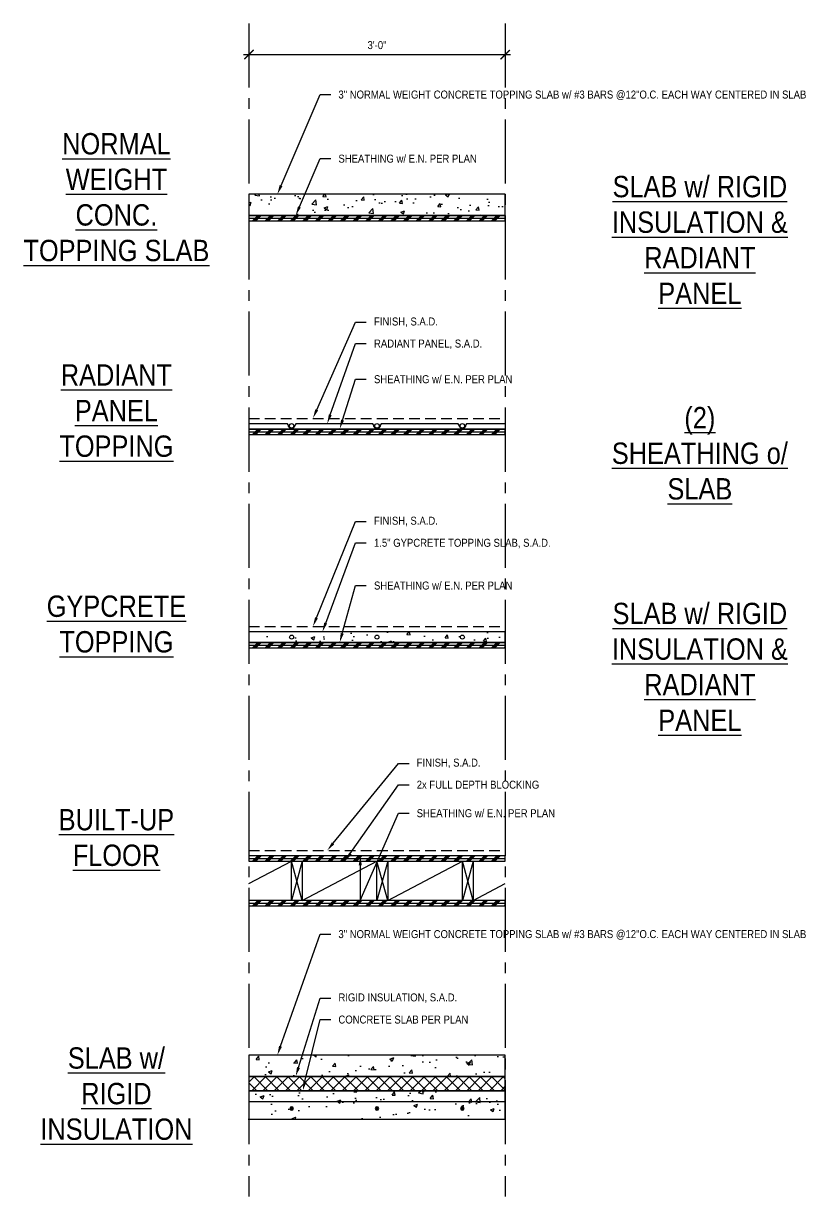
# Model space of a CAD drawing. Header units: inches. Extents: x -2661 to 42767, y -1222 to 9099.
# Drawn here: x 2227 to 2337.5, y 1075.8 to 1240.7 of the extents above; entities that cross this region are included whole.
import ezdxf
from ezdxf import colors
from ezdxf.entities.mleader import LeaderData, LeaderLine
from ezdxf.math import Vec2, Vec3

# ---------------------------------------------------------------- set-up
doc = ezdxf.new("R2010")
doc.units = ezdxf.units.IN
doc.header["$LTSCALE"] = 12
doc.header["$MEASUREMENT"] = 0
doc.header["$PDMODE"] = 3
doc.linetypes.add('CENTER2', pattern=[1.125, 0.75, -0.125, 0.125, -0.125])
doc.linetypes.add('HIDDEN2', pattern=[0.1875, 0.125, -0.0625])
doc.layers.get('0').update_dxf_attribs({"linetype": 'CONTINUOUS'})
doc.layers.get('DefPoints').update_dxf_attribs({"color": 251, "linetype": 'CONTINUOUS'})
doc.layers.add('DESIGNER COMMENTS', color=221, linetype='CONTINUOUS', plot=False)
for name, color, linetype in [('S-ANNO-DIMS', 2, 'CONTINUOUS'), ('S-ANNO-NOTE', 4, 'CONTINUOUS'), ('S-ARCH', 1, 'CONTINUOUS'), ('S-ARCH-FINISHES', 1, 'HIDDEN2'), ('S-CONC', 4, 'CONTINUOUS'), ('S-REBAR', 7, 'CONTINUOUS'), ('S-WOOD', 3, 'CONTINUOUS')]:
    doc.layers.add(name, color=color, linetype=linetype)
doc.layers.add('S-HATCH1', color=1, linetype='CONTINUOUS', transparency=0.5)
doc.layers.add('S-HATCH2', color=2, linetype='CONTINUOUS', transparency=0.5)
doc.styles.add('Arial', font='arial.ttf', dxfattribs={"width": 0.85})
doc.dimstyles.new('DIM-12_Se', dxfattribs={"dimscale": 12, "dimtxt": 0.09375, "dimasz": 0.109375, "dimexe": 0.0625, "dimexo": 0.0625, "dimgap": 0.0625, "dimtad": 1, "dimdec": 4, "dimzin": 11, "dimdsep": 46, "dimlunit": 4, "dimtxsty": 'Arial', "dimblk": 'ARCHTICK', "dimcen": 0.125, "dimdle": 0.0625, "dimclrd": 256, "dimclre": 256, "dimclrt": 4, "dimadec": 0, "dimazin": 0, "dimtfac": 0.75, "dimtdec": 4, "dimtmove": 0, "dimatfit": 3, "dimfxl": 1, "dimfrac": 1, "dimtolj": 1, "dimtzin": 0, "dimarcsym": 0})

# ---------------------------------------------------------------- blocks, each defined once
blk = doc.blocks.new('_ARCHTICK')
at = {"color": 0, "linetype": 'ByBlock', "const_width": 0.15}
blk.add_lwpolyline([(-0.5, -0.5), (0.5, 0.5)], dxfattribs=at)
blk = doc.blocks.new('*D667')
at = {"layer": 'DefPoints', "color": 0, "transparency": 16777216}
for p in [(2258.74, 1236.31), (2294.74, 1236.31), (2294.74, 1236.31)]:
    blk.add_point(p, dxfattribs=at)
at = {"layer": 'S-ANNO-DIMS', "lineweight": -2, "transparency": 16777216}
blk.add_line((2257.99, 1236.31), (2295.49, 1236.31), dxfattribs=at)
at = {"layer": 'S-ANNO-DIMS', "lineweight": -2, "transparency": 16777216, "xscale": 1.3125, "yscale": 1.3125, "zscale": 1.3125, "rotation": 180}
blk.add_blockref('_ARCHTICK', (2258.74, 1236.31), dxfattribs=at)
at = {"layer": 'S-ANNO-DIMS', "lineweight": -2, "transparency": 16777216, "xscale": 1.3125, "yscale": 1.3125, "zscale": 1.3125}
blk.add_blockref('_ARCHTICK', (2294.74, 1236.31), dxfattribs=at)
at = {"layer": 'S-ANNO-DIMS', "color": 4, "transparency": 16777216, "insert": (2276.74, 1237.64), "char_height": 1.125, "attachment_point": 5, "style": 'Arial'}
blk.add_mtext('\\A1;3\'-0"', dxfattribs=at)
blk = doc.blocks.new('*U1151')
blk.add_lwpolyline([(1.5, -5.5), (0, -5.5), (0, 0), (1.5, 0)], close=True)
at = {"layer": 'S-WOOD', "color": 2}
for p, q in [((1.5, -5.5), (0, 0)), ((1.5, 0), (0, -5.5))]:
    blk.add_line(p, q, dxfattribs=at)
blk = doc.blocks.new('*U285')
h = blk.add_hatch(color=256)
h.dxf.hatch_style = 1
h.paths.add_polyline_path([(0.25, 0, 1), (-0.25, 0, 1)])
at = {"color": 0}
blk.add_circle((0, 0), 0.25, dxfattribs=at)
blk = doc.blocks.new('GOODIE_CONC SLAB')
at = {"layer": 'S-HATCH2'}
h = blk.add_hatch(dxfattribs=at)
h.set_pattern_fill('AR-CONC', color=256, scale=0.75, style=0)
h.set_pattern_definition([(50, (-2294.7366, -2062.0477), (5.3794514, -0.470641), [0.5625, -6.1875]), (355, (-2294.7366, -2062.0477), (-1.040635, 5.641441), [0.45, -4.95]), (100.45144, (-2294.2883, -2062.087), (4.338816, 5.1708), [0.478051, -5.258566]), (46.1842, (-2294.7366, -2060.548), (8.00431, -1.241395), [0.84375, -9.28125]), (96.63564, (-2294.0696, -2060.651), (7.009965, 7.30589), [0.717078, -7.887853]), (351.18416, (-2294.737, -2060.548), (7.009965, 7.30589), [0.675, -7.425]), (21, (-2293.9866, -2060.9227), (4.476803, -3.0196417), [0.5625, -6.1875]), (326, (-2293.9866, -2060.9227), (1.824865, 5.438625), [0.45, -4.95]), (71.45144, (-2293.6135, -2061.1743), (6.301668, 2.418984), [0.478051, -5.258566]), (37.5, (-2294.7366, -2062.0477), (0.0911989, 2.4967039), [0, -4.89, 0, -5.025, 0, -4.96875]), (7.5, (-2294.7366, -2062.0477), (1.9730215, 2.9580878), [0, -2.865, 0, -4.7775, 0, -1.89375]), (327.5, (-2296.4091, -2062.0477), (4.0036683, -0.1691615), [0, -1.875, 0, -5.85, 0, -7.7625]), (317.5, (-2297.159, -2062.0477), (4.3738963, 0.7507874), [0, -2.4375, 0, -3.885, 0, -5.5125])])
h.paths.add_polyline_path([(-36, 0), (-36, -4), (0, -4), (0, 0)])
at = {"layer": 'S-CONC'}
blk.add_lwpolyline([(0, 0), (-36, 0), (-36, -4), (0, -4), (0, 0)], close=True, dxfattribs=at)
at = {"layer": 'S-REBAR'}
blk.add_line((-36, -1.5), (0, -1.5), dxfattribs=at)
at = {"layer": 'S-REBAR', "linetype": 'ByBlock', "xscale": -1, "rotation": 180}
for p in [(-30, -2.5), (-18, -2.5), (-6, -2.5)]:
    blk.add_blockref('*U285', p, dxfattribs=at)
blk = doc.blocks.new('GOODIE_RIGID INSULATION')
at = {"layer": 'S-HATCH1'}
h = blk.add_hatch(dxfattribs=at)
h.set_pattern_fill('ANSI37', color=252, scale=9, style=0)
h.set_pattern_definition([(45, (-2294.7366, -1931.0477), (-0.79549513, 0.79549513), []), (135, (-2294.7366, -1931.0477), (-0.79549513, -0.79549513), [])])
h.paths.add_polyline_path([(-36, 0), (-36, -2), (0, -2), (0, 0)])
at = {"layer": 'S-HATCH1', "color": 252}
blk.add_lwpolyline([(0, 0), (-36, 0), (-36, -2), (0, -2), (0, 0)], close=True, dxfattribs=at)
blk = doc.blocks.new('GOODIE_CONC TOPPING SLAB')
at = {"layer": 'S-HATCH2'}
h = blk.add_hatch(dxfattribs=at)
h.set_pattern_fill('AR-CONC', color=256, scale=0.75, style=0)
h.set_pattern_definition([(50, (-2294.7366, -1931.0477), (5.3794514, -0.470641), [0.5625, -6.1875]), (355, (-2294.7366, -1931.0477), (-1.040635, 5.641441), [0.45, -4.95]), (100.45144, (-2294.2883, -1931.087), (4.338816, 5.1708), [0.478051, -5.258566]), (46.1842, (-2294.7366, -1929.548), (8.00431, -1.241395), [0.84375, -9.28125]), (96.63564, (-2294.0696, -1929.651), (7.009965, 7.30589), [0.717078, -7.887853]), (351.18416, (-2294.737, -1929.548), (7.009965, 7.30589), [0.675, -7.425]), (21, (-2293.9866, -1929.9227), (4.476803, -3.019642), [0.5625, -6.1875]), (326, (-2293.9866, -1929.9227), (1.824865, 5.438625), [0.45, -4.95]), (71.45144, (-2293.6135, -1930.1743), (6.301668, 2.418984), [0.478051, -5.258566]), (37.5, (-2294.7366, -1931.0477), (0.0911989, 2.4967039), [0, -4.89, 0, -5.025, 0, -4.96875]), (7.5, (-2294.7366, -1931.0477), (1.9730215, 2.9580878), [0, -2.865, 0, -4.7775, 0, -1.89375]), (327.5, (-2296.4091, -1931.0477), (4.0036683, -0.1691615), [0, -1.875, 0, -5.85, 0, -7.7625]), (317.5, (-2297.159, -1931.0477), (4.3738963, 0.7507874), [0, -2.4375, 0, -3.885, 0, -5.5125])])
h.paths.add_polyline_path([(0, 3), (-36, 3), (-36, 0), (0, 0)])
at = {"layer": 'S-CONC'}
blk.add_lwpolyline([(0, 3), (-36, 3), (-36, 0), (0, 0), (0, 3)], close=True, dxfattribs=at)
blk = doc.blocks.new('GOODIE_WARMBOARD')
at = {"layer": 'S-ARCH'}
blk.add_lwpolyline([(0, 0.75), (-5.27, 0.75, 0.306678), (-5.5, 0.59), (-5.62, 0.28, -0.306678), (-5.86, 0.12), (-6.14, 0.12, -0.306678), (-6.38, 0.28), (-6.5, 0.59, 0.306678), (-6.73, 0.75), (-17.27, 0.75, 0.306678), (-17.5, 0.59), (-17.62, 0.28, -0.306678), (-17.86, 0.12), (-18.14, 0.12, -0.306678), (-18.38, 0.28), (-18.5, 0.59, 0.306678), (-18.73, 0.75), (-29.27, 0.75, 0.306678), (-29.5, 0.59), (-29.62, 0.28, -0.306678), (-29.86, 0.12), (-30.14, 0.12, -0.306678), (-30.38, 0.28), (-30.5, 0.59, 0.306678), (-30.73, 0.75), (-36, 0.75)], format="xyb", dxfattribs=at)
blk.add_lwpolyline([(-36, 0), (0, 0)], dxfattribs=at)
at = {"layer": 'S-ARCH', "color": 2}
for centre in [(-30, 0.44), (-18, 0.44), (-6, 0.44)]:
    blk.add_circle(centre, 0.312, dxfattribs=at)
at = {"layer": 'S-ARCH-FINISHES'}
blk.add_line((-36, 1.5), (0, 1.5), dxfattribs=at)
blk = doc.blocks.new('GOODIE_GYPCRETE')
at = {"layer": 'S-HATCH2'}
h = blk.add_hatch(dxfattribs=at)
h.set_pattern_fill('AR-CONC', color=256, scale=0.75, style=0)
h.set_pattern_definition([(50, (-2294.7366, -1986.0477), (5.3794514, -0.470641), [0.5625, -6.1875]), (355, (-2294.7366, -1986.0477), (-1.040635, 5.641441), [0.45, -4.95]), (100.45144, (-2294.2883, -1986.087), (4.338816, 5.1708), [0.478051, -5.258566]), (46.1842, (-2294.7366, -1984.548), (8.00431, -1.241395), [0.84375, -9.28125]), (96.63564, (-2294.0696, -1984.651), (7.009965, 7.30589), [0.717078, -7.887853]), (351.18416, (-2294.737, -1984.548), (7.009965, 7.30589), [0.675, -7.425]), (21, (-2293.9866, -1984.9227), (4.476803, -3.019642), [0.5625, -6.1875]), (326, (-2293.9866, -1984.9227), (1.824865, 5.438625), [0.45, -4.95]), (71.45144, (-2293.6135, -1985.1743), (6.301668, 2.418984), [0.478051, -5.258566]), (37.5, (-2294.7366, -1986.0477), (0.0911989, 2.4967039), [0, -4.89, 0, -5.025, 0, -4.96875]), (7.5, (-2294.7366, -1986.0477), (1.9730215, 2.9580878), [0, -2.865, 0, -4.7775, 0, -1.89375]), (327.5, (-2296.4091, -1986.0477), (4.0036683, -0.1691615), [0, -1.875, 0, -5.85, 0, -7.7625]), (317.5, (-2297.159, -1986.0477), (4.3738963, 0.7507874), [0, -2.4375, 0, -3.885, 0, -5.5125])])
h.paths.add_polyline_path([(0, 0), (0, 1.5), (-36, 1.5), (-36, 0)])
at = {"layer": 'S-ARCH', "color": 2}
for centre in [(-30, 0.75), (-18, 0.75), (-6, 0.75)]:
    blk.add_circle(centre, 0.281, dxfattribs=at)
at = {"layer": 'S-CONC'}
blk.add_lwpolyline([(0, 1.5), (-36, 1.5), (-36, 0), (0, 0), (0, 1.5)], close=True, dxfattribs=at)

msp = doc.modelspace()

# ---------------------------------------------------------------- hatches: boundary and pattern name
at = {"layer": 'S-WOOD'}
h = msp.add_hatch(dxfattribs=at)
h.set_pattern_fill('PLAST', color=1, scale=5, angle=45, style=0)
h.set_pattern_definition([(45, (522.923, -983.4563), (-0.8838835, 0.8838835), []), (45, (522.8126, -983.3458), (-0.8838835, 0.8838835), []), (45, (522.7021, -983.2353), (-0.8838835, 0.8838835), [])])
h.paths.add_polyline_path([(2258.73661, 1212.93773), (2294.73661, 1212.93773), (2294.73661, 1213.68773), (2258.73661, 1213.68773)])
h = msp.add_hatch(dxfattribs=at)
h.set_pattern_fill('PLAST', color=1, scale=5, angle=45, style=0)
h.set_pattern_definition([(45, (522.923, -1013.4563), (-0.8838835, 0.8838835), []), (45, (522.8126, -1013.3458), (-0.8838835, 0.8838835), []), (45, (522.7021, -1013.2353), (-0.8838835, 0.8838835), [])])
h.paths.add_polyline_path([(2258.73661, 1182.93773), (2294.73661, 1182.93773), (2294.73661, 1183.68773), (2258.73661, 1183.68773)])
h = msp.add_hatch(dxfattribs=at)
h.set_pattern_fill('PLAST', color=1, scale=5, angle=45, style=0)
h.set_pattern_definition([(45, (522.923, -1043.4563), (-0.8838835, 0.8838835), []), (45, (522.8126, -1043.3458), (-0.8838835, 0.8838835), []), (45, (522.7021, -1043.2353), (-0.8838835, 0.8838835), [])])
h.paths.add_polyline_path([(2258.73661, 1152.93773), (2294.73661, 1152.93773), (2294.73661, 1153.68773), (2258.73661, 1153.68773)])
h = msp.add_hatch(dxfattribs=at)
h.set_pattern_fill('PLAST', color=1, scale=5, angle=45, style=0)
h.set_pattern_definition([(45, (522.923, -1073.4563), (-0.8838835, 0.8838835), []), (45, (522.8126, -1073.3458), (-0.8838835, 0.8838835), []), (45, (522.7021, -1073.2353), (-0.8838835, 0.8838835), [])])
h.paths.add_polyline_path([(2258.73661, 1122.93773), (2294.73661, 1122.93773), (2294.73661, 1123.68773), (2258.73661, 1123.68773)])
h = msp.add_hatch(dxfattribs=at)
h.set_pattern_fill('PLAST', color=1, scale=5, angle=45, style=0)
h.set_pattern_definition([(45, (522.923, -1079.7063), (-0.8838835, 0.8838835), []), (45, (522.8126, -1079.5958), (-0.8838835, 0.8838835), []), (45, (522.7021, -1079.4853), (-0.8838835, 0.8838835), [])])
h.paths.add_polyline_path([(2258.73661, 1116.68773), (2294.73661, 1116.68773), (2294.73661, 1117.43773), (2258.73661, 1117.43773)])

# ---------------------------------------------------------------- linework, layer by layer
at = {"layer": 'DESIGNER COMMENTS', "linetype": 'CENTER2'}
for p, q in [((2258.73661, 1240.68773), (2258.73661, 1075.80959)), ((2294.73661, 1240.68773), (2294.73661, 1075.80959))]:
    msp.add_line(p, q, dxfattribs=at)
at = {"layer": 'S-ARCH-FINISHES'}
for p, q in [((2258.73661, 1155.93773), (2294.73661, 1155.93773)), ((2258.73661, 1124.43773), (2294.73661, 1124.43773))]:
    msp.add_line(p, q, dxfattribs=at)
at = {"layer": 'S-WOOD', "color": 1}
for p, q in [((2258.73661, 1213.31273), (2294.73661, 1213.31273)), ((2258.73661, 1183.31273), (2294.73661, 1183.31273)), ((2258.73661, 1153.31273), (2294.73661, 1153.31273)), ((2258.73661, 1123.31273), (2294.73661, 1123.31273)), ((2258.73661, 1117.06273), (2294.73661, 1117.06273))]:
    msp.add_line(p, q, dxfattribs=at)
at = {"layer": 'S-WOOD'}
for points in [[(2258.73661, 1212.93773), (2294.73661, 1212.93773), (2294.73661, 1213.68773), (2258.73661, 1213.68773)], [(2258.73661, 1182.93773), (2294.73661, 1182.93773), (2294.73661, 1183.68773), (2258.73661, 1183.68773)], [(2258.73661, 1152.93773), (2294.73661, 1152.93773), (2294.73661, 1153.68773), (2258.73661, 1153.68773)], [(2258.73661, 1122.93773), (2294.73661, 1122.93773), (2294.73661, 1123.68773), (2258.73661, 1123.68773)], [(2258.73661, 1116.68773), (2294.73661, 1116.68773), (2294.73661, 1117.43773), (2258.73661, 1117.43773)]]:
    msp.add_lwpolyline(points, close=True, dxfattribs=at)
at = {"layer": 'S-WOOD', "color": 2}
for points in [[(2258.73661, 1119.79487), (2264.73661, 1122.93773)], [(2266.23661, 1117.43773), (2276.73661, 1122.93773)], [(2278.23661, 1117.43773), (2288.73661, 1122.93773)], [(2290.23661, 1117.43773), (2294.73661, 1119.79487)]]:
    msp.add_lwpolyline(points, dxfattribs=at)

# ---------------------------------------------------------------- block references
at = {"layer": 'S-ARCH'}
for name, p in [('GOODIE_WARMBOARD', (2294.73661, 1183.68773)), ('GOODIE_RIGID INSULATION', (2294.73661, 1092.68773))]:
    msp.add_blockref(name, p, dxfattribs=at)
at = {"layer": 'S-CONC'}
for name, p in [('GOODIE_CONC TOPPING SLAB', (2294.73661, 1213.68773)), ('GOODIE_GYPCRETE', (2294.73661, 1153.68773)), ('GOODIE_CONC TOPPING SLAB', (2294.73661, 1092.68773)), ('GOODIE_CONC SLAB', (2294.73661, 1090.68773))]:
    msp.add_blockref(name, p, dxfattribs=at)
at = {"layer": 'S-WOOD'}
for p in [(2264.73661, 1122.93773), (2276.73661, 1122.93773), (2288.73661, 1122.93773)]:
    msp.add_blockref('*U1151', p, dxfattribs=at)

# ---------------------------------------------------------------- texts
at = {"layer": 'S-ANNO-NOTE', "color": 191, "char_height": 3, "attachment_point": 5, "style": 'Arial'}
for s, insert, width in [('{\\LNORMAL WEIGHT CONC. TOPPING SLAB}', (2240.11265, 1216.25958), 26.4362415), ('{\\LSLAB w/ RIGID INSULATION & RADIANT PANEL }', (2322.11265, 1210.25958), 28.210457), ('{\\LRADIANT PANEL TOPPING}', (2240.11265, 1186.25958), 28.210457), ('{\\L(2) SHEATHING o/ SLAB}', (2322.11265, 1180.25958), 25.9335471), ('{\\LGYPCRETE TOPPING}', (2240.11265, 1156.25958), 19.4350477), ('{\\LSLAB w/ RIGID INSULATION & RADIANT PANEL }', (2322.11265, 1150.25958), 28.210457), ('{\\LBUILT-UP FLOOR}', (2240.11265, 1126.25958), 16.1057844), ('{\\LSLAB w/ RIGID INSULATION}', (2240.11265, 1090.25958), 24.3871965)]:
    msp.add_mtext(s, dxfattribs=dict(at, insert=insert, width=width))

# ---------------------------------------------------------------- dimensions: what is measured, and where the dimension line sits
at = {"layer": 'S-ANNO-DIMS'}
dim = msp.add_linear_dim(base=(2294.73661, 1236.31404), p1=(2258.73661, 1236.31404), p2=(2294.73661, 1236.31404), angle=180, dimstyle='DIM-12_Se', dxfattribs=at)
dim.commit()
dim.dimension.update_dxf_attribs({"geometry": '*D667', "text_midpoint": (2276.73661, 1237.63881)})

# ---------------------------------------------------------------- leaders
at = {"layer": 'S-ANNO-NOTE'}
ml = msp.add_multileader_mtext('Standard', dxfattribs=at)
ml.set_content('\\A1;3" NORMAL WEIGHT CONCRETE TOPPING SLAB w/ #3 BARS @12"O.C. EACH WAY CENTERED IN SLAB', color=4, style='Arial')
ml.set_leader_properties(color=2)
ml.build(insert=Vec2(0, 0))
ml.multileader.update_dxf_attribs({"dogleg_length": 0.36, "arrow_head_size": 1.3125, "scale": 12})
ctx = ml.context
ctx.base_point, ctx.scale, ctx.char_height, ctx.arrow_head_size, ctx.landing_gap_size, ctx.plane_origin = Vec3(2270.23661, 1230.68773), 12, 1.125, 1.3125, 1.08, Vec3(2219.02983, 1597.70133)
notes = []
notes.append((ctx, [(0, (1, 1, 0), (2268.73661, 1230.68773), (1, 0), 1.5, [(0, [(2262.73661, 1216.68773)], 0, [])])]))
ctx.mtext.insert, ctx.mtext.width, ctx.mtext.flow_direction = Vec3(2271.31661, 1231.25982), 17.6066414, 5
ml = msp.add_multileader_mtext('Standard', dxfattribs=at)
ml.set_content('\\A1;SHEATHING w/ E.N. PER PLAN', color=4, style='Arial')
ml.set_leader_properties(color=2)
ml.build(insert=Vec2(0, 0))
ml.multileader.update_dxf_attribs({"dogleg_length": 0.36, "arrow_head_size": 1.3125, "scale": 12})
ctx = ml.context
ctx.base_point, ctx.scale, ctx.char_height, ctx.arrow_head_size, ctx.landing_gap_size, ctx.plane_origin = Vec3(2270.23661, 1221.68773), 12, 1.125, 1.3125, 1.08, Vec3(2219.02983, 1588.70133)
notes.append((ctx, [(0, (1, 1, 0), (2268.73661, 1221.68773), (1, 0), 1.5, [(0, [(2265.30804, 1213.68773)], 0, [])])]))
ctx.mtext.insert, ctx.mtext.width, ctx.mtext.flow_direction = Vec3(2271.31661, 1222.25061), 9.5117829, 5
ml = msp.add_multileader_mtext('Standard', dxfattribs=at)
ml.set_content('\\A1;FINISH, S.A.D.', color=4, style='Arial')
ml.set_leader_properties(color=2)
ml.build(insert=Vec2(0, 0))
ml.multileader.update_dxf_attribs({"dogleg_length": 0.36, "arrow_head_size": 1.3125, "scale": 12})
ctx = ml.context
ctx.base_point, ctx.scale, ctx.char_height, ctx.arrow_head_size, ctx.landing_gap_size, ctx.plane_origin = Vec3(2275.23661, 1198.68773), 12, 1.125, 1.3125, 1.08, Vec3(2222.02983, 1567.70133)
notes.append((ctx, [(0, (1, 1, 0), (2273.73661, 1198.68773), (1, 0), 1.5, [(0, [(2267.73661, 1185.18773)], 0, [])])]))
ctx.mtext.insert, ctx.mtext.width, ctx.mtext.flow_direction = Vec3(2276.31661, 1199.3615), 8.8764572, 5
ml = msp.add_multileader_mtext('Standard', dxfattribs=at)
ml.set_content('\\A1;RADIANT PANEL, S.A.D.', color=4, style='Arial')
ml.set_leader_properties(color=2)
ml.build(insert=Vec2(0, 0))
ml.multileader.update_dxf_attribs({"dogleg_length": 0.36, "arrow_head_size": 1.3125, "scale": 12})
ctx = ml.context
ctx.base_point, ctx.scale, ctx.char_height, ctx.arrow_head_size, ctx.landing_gap_size, ctx.plane_origin = Vec3(2275.23661, 1195.68773), 12, 1.125, 1.3125, 1.08, Vec3(2222.02983, 1564.70133)
notes.append((ctx, [(0, (1, 1, 0), (2273.73661, 1195.68773), (1, 0), 1.5, [(0, [(2269.73661, 1184.43773)], 0, [])])]))
ctx.mtext.insert, ctx.mtext.width, ctx.mtext.flow_direction = Vec3(2276.31661, 1196.25982), 10.8789725, 5
ml = msp.add_multileader_mtext('Standard', dxfattribs=at)
ml.set_content('\\A1;SHEATHING w/ E.N. PER PLAN', color=4, style='Arial')
ml.set_leader_properties(color=2)
ml.build(insert=Vec2(0, 0))
ml.multileader.update_dxf_attribs({"dogleg_length": 0.36, "arrow_head_size": 1.3125, "scale": 12})
ctx = ml.context
ctx.base_point, ctx.scale, ctx.char_height, ctx.arrow_head_size, ctx.landing_gap_size, ctx.plane_origin = Vec3(2275.23661, 1190.68773), 12, 1.125, 1.3125, 1.08, Vec3(2222.02983, 1559.70133)
notes.append((ctx, [(0, (1, 1, 0), (2273.73661, 1190.68773), (1, 0), 1.5, [(0, [(2271.49217, 1183.68773)], 0, [])])]))
ctx.mtext.insert, ctx.mtext.width, ctx.mtext.flow_direction = Vec3(2276.31661, 1191.25061), 9.5117829, 5
ml = msp.add_multileader_mtext('Standard', dxfattribs=at)
ml.set_content('\\A1;FINISH, S.A.D.', color=4, style='Arial')
ml.set_leader_properties(color=2)
ml.build(insert=Vec2(0, 0))
ml.multileader.update_dxf_attribs({"dogleg_length": 0.36, "arrow_head_size": 1.3125, "scale": 12})
ctx = ml.context
ctx.base_point, ctx.scale, ctx.char_height, ctx.arrow_head_size, ctx.landing_gap_size, ctx.plane_origin = Vec3(2275.23661, 1170.68773), 12, 1.125, 1.3125, 1.08, Vec3(2222.02983, 1537.70133)
notes.append((ctx, [(0, (1, 1, 0), (2273.73661, 1170.68773), (1, 0), 1.5, [(0, [(2267.73661, 1155.93773)], 0, [])])]))
ctx.mtext.insert, ctx.mtext.width, ctx.mtext.flow_direction = Vec3(2276.31661, 1171.3615), 8.8764572, 5
ml = msp.add_multileader_mtext('Standard', dxfattribs=at)
ml.set_content('\\A1;1.5" GYPCRETE TOPPING SLAB, S.A.D.', color=4, style='Arial')
ml.set_leader_properties(color=2)
ml.build(insert=Vec2(0, 0))
ml.multileader.update_dxf_attribs({"dogleg_length": 0.36, "arrow_head_size": 1.3125, "scale": 12})
ctx = ml.context
ctx.base_point, ctx.scale, ctx.char_height, ctx.arrow_head_size, ctx.landing_gap_size, ctx.plane_origin = Vec3(2275.23661, 1167.68773), 12, 1.125, 1.3125, 1.08, Vec3(2222.02983, 1534.70133)
notes.append((ctx, [(0, (1, 1, 0), (2273.73661, 1167.68773), (1, 0), 1.5, [(0, [(2269.06995, 1155.18773)], 0, [])])]))
ctx.mtext.insert, ctx.mtext.width, ctx.mtext.flow_direction = Vec3(2276.31661, 1168.25982), 10.0629638, 5
ml = msp.add_multileader_mtext('Standard', dxfattribs=at)
ml.set_content('\\A1;SHEATHING w/ E.N. PER PLAN', color=4, style='Arial')
ml.set_leader_properties(color=2)
ml.build(insert=Vec2(0, 0))
ml.multileader.update_dxf_attribs({"dogleg_length": 0.36, "arrow_head_size": 1.3125, "scale": 12})
ctx = ml.context
ctx.base_point, ctx.scale, ctx.char_height, ctx.arrow_head_size, ctx.landing_gap_size, ctx.plane_origin = Vec3(2275.23661, 1161.68773), 12, 1.125, 1.3125, 1.08, Vec3(2222.02983, 1529.70133)
notes.append((ctx, [(0, (1, 1, 0), (2273.73661, 1161.68773), (1, 0), 1.5, [(0, [(2271.49217, 1153.68773)], 0, [])])]))
ctx.mtext.insert, ctx.mtext.width, ctx.mtext.flow_direction = Vec3(2276.31661, 1162.25061), 9.5117829, 5
ml = msp.add_multileader_mtext('Standard', dxfattribs=at)
ml.set_content('\\A1;FINISH, S.A.D.', color=4, style='Arial')
ml.set_leader_properties(color=2)
ml.build(insert=Vec2(0, 0))
ml.multileader.update_dxf_attribs({"dogleg_length": 0.36, "arrow_head_size": 1.3125, "scale": 12})
ctx = ml.context
ctx.base_point, ctx.scale, ctx.char_height, ctx.arrow_head_size, ctx.landing_gap_size, ctx.plane_origin = Vec3(2281.23661, 1136.68773), 12, 1.125, 1.3125, 1.08, Vec3(2222.02983, 1507.70133)
notes.append((ctx, [(0, (1, 1, 0), (2279.73661, 1136.68773), (1, 0), 1.5, [(0, [(2269.73661, 1124.43773)], 0, [])])]))
ctx.mtext.insert, ctx.mtext.width, ctx.mtext.flow_direction = Vec3(2282.31661, 1137.3615), 8.8764572, 5
ml = msp.add_multileader_mtext('Standard', dxfattribs=at)
ml.set_content('\\A1;2x FULL DEPTH BLOCKING', color=4, style='Arial')
ml.set_leader_properties(color=2)
ml.build(insert=Vec2(0, 0))
ml.multileader.update_dxf_attribs({"dogleg_length": 0.36, "arrow_head_size": 1.3125, "scale": 12})
ctx = ml.context
ctx.base_point, ctx.scale, ctx.char_height, ctx.arrow_head_size, ctx.landing_gap_size, ctx.plane_origin = Vec3(2281.23661, 1133.68773), 12, 1.125, 1.3125, 1.08, Vec3(2222.02983, 1504.70133)
notes.append((ctx, [(0, (1, 1, 0), (2279.73661, 1133.68773), (1, 0), 1.5, [(0, [(2272.23661, 1122.93773)], 0, [])])]))
ctx.mtext.insert, ctx.mtext.width, ctx.mtext.flow_direction = Vec3(2282.31661, 1134.25982), 9.8509712, 5
ml = msp.add_multileader_mtext('Standard', dxfattribs=at)
ml.set_content('\\A1;SHEATHING w/ E.N. PER PLAN', color=4, style='Arial')
ml.set_leader_properties(color=2)
ml.build(insert=Vec2(0, 0))
ml.multileader.update_dxf_attribs({"dogleg_length": 0.36, "arrow_head_size": 1.3125, "scale": 12})
ctx = ml.context
ctx.base_point, ctx.scale, ctx.char_height, ctx.arrow_head_size, ctx.landing_gap_size, ctx.plane_origin = Vec3(2281.23661, 1129.68773), 12, 1.125, 1.3125, 1.08, Vec3(2224.02983, 1495.70133)
notes.append((ctx, [(0, (1, 1, 0), (2279.73661, 1129.68773), (1, 0), 1.5, [(1, [(2274.38995, 1123.68773), (2274.38995, 1117.43773)], 0, [])])]))
ctx.mtext.insert, ctx.mtext.width, ctx.mtext.flow_direction = Vec3(2282.31661, 1130.25061), 9.5117829, 5
ml = msp.add_multileader_mtext('Standard', dxfattribs=at)
ml.set_content('\\A1;3" NORMAL WEIGHT CONCRETE TOPPING SLAB w/ #3 BARS @12"O.C. EACH WAY CENTERED IN SLAB', color=4, style='Arial')
ml.set_leader_properties(color=2)
ml.build(insert=Vec2(0, 0))
ml.multileader.update_dxf_attribs({"dogleg_length": 0.36, "arrow_head_size": 1.3125, "scale": 12})
ctx = ml.context
ctx.base_point, ctx.scale, ctx.char_height, ctx.arrow_head_size, ctx.landing_gap_size, ctx.plane_origin = Vec3(2270.23661, 1112.68773), 12, 1.125, 1.3125, 1.08, Vec3(2219.02983, 1476.70133)
notes.append((ctx, [(0, (1, 1, 0), (2268.73661, 1112.68773), (1, 0), 1.5, [(0, [(2262.73661, 1095.68773)], 0, [])])]))
ctx.mtext.insert, ctx.mtext.width, ctx.mtext.flow_direction = Vec3(2271.31661, 1113.25982), 17.6066414, 5
ml = msp.add_multileader_mtext('Standard', dxfattribs=at)
ml.set_content('\\A1;RIGID INSULATION, S.A.D.', color=4, style='Arial')
ml.set_leader_properties(color=2)
ml.build(insert=Vec2(0, 0))
ml.multileader.update_dxf_attribs({"dogleg_length": 0.36, "arrow_head_size": 1.3125, "scale": 12})
ctx = ml.context
ctx.base_point, ctx.scale, ctx.char_height, ctx.arrow_head_size, ctx.landing_gap_size, ctx.plane_origin = Vec3(2270.23661, 1103.68773), 12, 1.125, 1.3125, 1.08, Vec3(2219.02983, 1467.70133)
notes.append((ctx, [(0, (1, 1, 0), (2268.73661, 1103.68773), (1, 0), 1.5, [(0, [(2265.30804, 1092.68773)], 0, [])])]))
ctx.mtext.insert, ctx.mtext.width, ctx.mtext.flow_direction = Vec3(2271.31661, 1104.3615), 16.5962517, 5
ml = msp.add_multileader_mtext('Standard', dxfattribs=at)
ml.set_content('\\A1;CONCRETE SLAB PER PLAN', color=4, style='Arial')
ml.set_leader_properties(color=2)
ml.build(insert=Vec2(0, 0))
ml.multileader.update_dxf_attribs({"dogleg_length": 0.36, "arrow_head_size": 1.3125, "scale": 12})
ctx = ml.context
ctx.base_point, ctx.scale, ctx.char_height, ctx.arrow_head_size, ctx.landing_gap_size, ctx.plane_origin = Vec3(2270.23661, 1100.68773), 12, 1.125, 1.3125, 1.08, Vec3(2219.02983, 1464.70133)
notes.append((ctx, [(0, (1, 1, 0), (2268.73661, 1100.68773), (1, 0), 1.5, [(0, [(2266.30804, 1090.68773)], 0, [])])]))
ctx.mtext.insert, ctx.mtext.width, ctx.mtext.flow_direction = Vec3(2271.31661, 1101.25061), 11.2233791, 5
for ctx, leaders in notes:
    for number, flags, end, landing, length, lines in leaders:
        leader = LeaderData()
        leader.index, (leader.has_last_leader_line, leader.has_dogleg_vector, leader.attachment_direction) = number, flags
        leader.last_leader_point, leader.dogleg_vector, leader.dogleg_length = Vec3(end), Vec3(landing), length
        for number, points, colour, breaks in lines:
            line = LeaderLine()
            line.index, line.vertices, line.color, line.breaks = number, Vec3.list(points), colors.encode_raw_color(colour), breaks
            leader.lines.append(line)
        ctx.leaders.append(leader)

doc.saveas('drawing.dxf')
